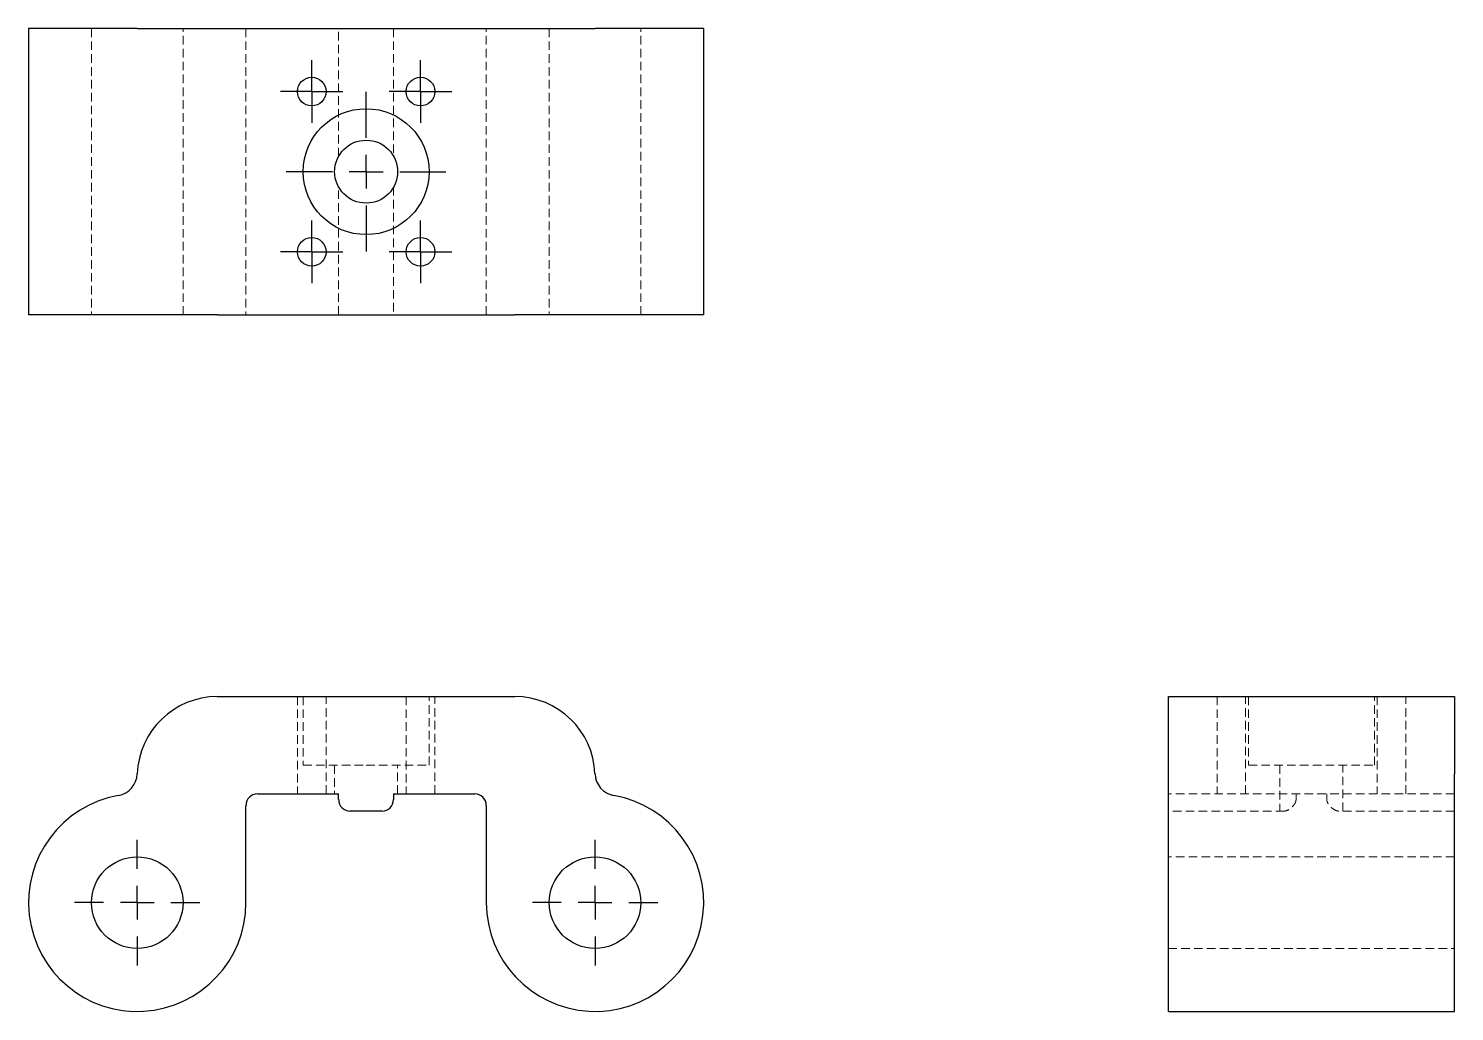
# Model space of a CAD drawing. Header units: millimetres. Extents: x 33 to 244, y 34 to 179.
import ezdxf

# ---------------------------------------------------------------- set-up
doc = ezdxf.new("R2010")
doc.units = ezdxf.units.MM
doc.linetypes.add('HIDDEN', pattern=[1.905, 1.27, -0.635])
doc.layers.add('10', color=7, linetype='Continuous')

# ---------------------------------------------------------------- blocks, each defined once
blk = doc.blocks.new('SW_CENTERMARKSYMBOL_0')
at = {"layer": '10', "color": 0}
for p, q in [((0, 5), (0, 9.28)), ((0, 0), (0, 2.5)), ((-5, 0), (-9.28, 0)), ((0, 0), (-2.5, 0)), ((0, 0), (0, -2.5)), ((0, 0), (2.5, 0)), ((5, 0), (9.28, 0)), ((0, -5), (0, -9.28))]:
    blk.add_line(p, q, dxfattribs=at)
blk = doc.blocks.new('SW_CENTERMARKSYMBOL_1')
at = {"layer": '10', "color": 0}
for p, q in [((0, 5), (0, 9.28)), ((0, 0), (0, 2.5)), ((-5, 0), (-9.28, 0)), ((0, 0), (-2.5, 0)), ((0, 0), (0, -2.5)), ((0, 0), (2.5, 0)), ((5, 0), (9.28, 0)), ((0, -5), (0, -9.28))]:
    blk.add_line(p, q, dxfattribs=at)
blk = doc.blocks.new('SW_CENTERMARKSYMBOL_2')
at = {"layer": '10', "color": 0}
for p, q in [((0, 5), (0, 11.82)), ((0, 0), (0, 2.5)), ((-5, 0), (-11.82, 0)), ((0, 0), (-2.5, 0)), ((0, 0), (0, -2.5)), ((0, 0), (2.5, 0)), ((5, 0), (11.82, 0)), ((0, -5), (0, -11.82))]:
    blk.add_line(p, q, dxfattribs=at)
blk = doc.blocks.new('SW_CENTERMARKSYMBOL_3')
at = {"layer": '10', "color": 0}
for p, q in [((0, 2.5), (0, 4.62)), ((0, 0), (0, 2.5)), ((-2.5, 0), (-4.62, 0)), ((0, 0), (-2.5, 0)), ((0, 0), (0, -2.5)), ((0, 0), (2.5, 0)), ((2.5, 0), (4.62, 0)), ((0, -2.5), (0, -4.62))]:
    blk.add_line(p, q, dxfattribs=at)
blk = doc.blocks.new('SW_CENTERMARKSYMBOL_4')
at = {"layer": '10', "color": 0}
for p, q in [((0, 2.5), (0, 4.62)), ((0, 0), (0, 2.5)), ((-2.5, 0), (-4.62, 0)), ((0, 0), (-2.5, 0)), ((0, 0), (0, -2.5)), ((0, 0), (2.5, 0)), ((2.5, 0), (4.62, 0)), ((0, -2.5), (0, -4.62))]:
    blk.add_line(p, q, dxfattribs=at)
blk = doc.blocks.new('SW_CENTERMARKSYMBOL_5')
at = {"layer": '10', "color": 0}
for p, q in [((0, 2.5), (0, 4.62)), ((0, 0), (0, 2.5)), ((-2.5, 0), (-4.62, 0)), ((0, 0), (-2.5, 0)), ((0, 0), (0, -2.5)), ((0, 0), (2.5, 0)), ((2.5, 0), (4.62, 0)), ((0, -2.5), (0, -4.62))]:
    blk.add_line(p, q, dxfattribs=at)
blk = doc.blocks.new('SW_CENTERMARKSYMBOL_6')
at = {"layer": '10', "color": 0}
for p, q in [((0, 2.5), (0, 4.62)), ((0, 0), (0, 2.5)), ((-2.5, 0), (-4.62, 0)), ((0, 0), (-2.5, 0)), ((0, 0), (0, -2.5)), ((0, 0), (2.5, 0)), ((2.5, 0), (4.62, 0)), ((0, -2.5), (0, -4.62))]:
    blk.add_line(p, q, dxfattribs=at)

msp = doc.modelspace()

# ---------------------------------------------------------------- linework, layer by layer
at = {"color": 7, "linetype": 'Continuous', "lineweight": 25}
for p, q in [((33, 179.19), (33, 136.81)), ((46.3, 179.19), (33, 179.19)), ((49.1, 179.19), (46.3, 179.19)), ((49.1, 179.19), (60.96, 179.19)), ((60.96, 179.19), (105.04, 179.19)), ((105.04, 179.19), (116.9, 179.19)), ((119.7, 179.19), (116.9, 179.19)), ((133, 179.19), (119.7, 179.19)), ((133, 136.81), (133, 179.19)), ((46.3, 136.81), (33, 136.81)), ((49.1, 136.81), (46.3, 136.81)), ((60.96, 136.81), (49.1, 136.81)), ((60.96, 136.81), (105.04, 136.81)), ((116.9, 136.81), (105.04, 136.81)), ((119.7, 136.81), (116.9, 136.81)), ((133, 136.81), (119.7, 136.81)), ((60.96, 80.31), (105.04, 80.31)), ((201.81, 80.31), (244.19, 80.31)), ((201.81, 68.87), (201.81, 80.31)), ((244.19, 80.31), (244.19, 68.87)), ((201.81, 65.65), (201.81, 68.87)), ((244.19, 65.65), (244.19, 68.87)), ((66.9, 65.9), (78.93, 65.9)), ((78.93, 65.05), (78.93, 65.9)), ((87.07, 65.9), (87.07, 65.05)), ((87.07, 65.9), (99.1, 65.9)), ((201.81, 33.69), (201.81, 65.65)), ((244.19, 33.69), (244.19, 65.65)), ((65.2, 49.8), (65.2, 64.2)), ((85.37, 63.36), (80.63, 63.36)), ((100.8, 64.2), (100.8, 49.8)), ((201.81, 33.69), (244.19, 33.69))]:
    msp.add_line(p, q, dxfattribs=at)
at = {"color": 7, "linetype": 'HIDDEN', "lineweight": 18}
for p, q in [((42.32, 179.19), (42.32, 136.81)), ((55.88, 136.81), (55.88, 179.19)), ((65.2, 179.19), (65.2, 136.81)), ((78.93, 160.28), (78.93, 179.19)), ((87.07, 179.19), (87.07, 160.28)), ((100.8, 136.81), (100.8, 179.19)), ((110.12, 179.19), (110.12, 136.81)), ((123.68, 136.81), (123.68, 179.19)), ((78.93, 136.81), (78.93, 155.72)), ((87.07, 155.72), (87.07, 136.81)), ((72.83, 80.31), (72.83, 65.9)), ((73.68, 80.31), (73.68, 70.14)), ((77.07, 65.9), (77.07, 80.31)), ((88.93, 80.31), (88.93, 65.9)), ((92.32, 70.14), (92.32, 80.31)), ((93.17, 65.9), (93.17, 80.31)), ((209.02, 80.31), (209.02, 65.9)), ((213.25, 65.9), (213.25, 80.31)), ((213.68, 80.31), (213.68, 70.14)), ((232.32, 70.14), (232.32, 80.31)), ((232.75, 80.31), (232.75, 65.9)), ((236.98, 65.9), (236.98, 80.31)), ((73.68, 70.14), (83, 70.14)), ((78.34, 70.14), (78.34, 65.9)), ((83, 70.14), (92.32, 70.14)), ((87.66, 65.9), (87.66, 70.14)), ((213.68, 70.14), (232.32, 70.14)), ((218.34, 70.14), (218.34, 63.36)), ((227.66, 63.36), (227.66, 70.14)), ((244.19, 65.9), (201.81, 65.9)), ((220.72, 65.9), (220.72, 65.05)), ((225.28, 65.05), (225.28, 65.9)), ((218.99, 63.36), (201.81, 63.36)), ((244.19, 63.36), (227.01, 63.36)), ((244.19, 56.58), (201.81, 56.58)), ((201.81, 43.02), (244.19, 43.02))]:
    msp.add_line(p, q, dxfattribs=at)
at = {"color": 7, "linetype": 'Continuous', "lineweight": 25}
for centre, radius in [((74.95, 169.86), 2.12), ((91.05, 169.86), 2.12), ((83, 158), 9.32), ((83, 158), 4.66), ((74.95, 146.14), 2.12), ((91.05, 146.14), 2.12), ((49.1, 49.8), 6.78), ((116.9, 49.8), 6.78)]:
    msp.add_circle(centre, radius, dxfattribs=at)
for centre, radius, start, end in [((60.96, 68.44), 11.86, 90, 177.9321), ((105.04, 68.44), 11.86, 2.0679, 90), ((45.71, 68.99), 3.39, 280.0154, 357.9321), ((120.29, 68.99), 3.39, 182.0679, 259.9846), ((49.1, 49.8), 16.1, 100.0154, 0), ((66.9, 64.2), 1.69, 90, 180), ((99.1, 64.2), 1.69, 0, 90), ((116.9, 49.8), 16.1, 180, 79.9846), ((80.63, 65.05), 1.69, 180, 270), ((85.37, 65.05), 1.69, 270, 0)]:
    msp.add_arc(centre, radius, start, end, dxfattribs=at)
at = {"color": 7, "linetype": 'HIDDEN', "lineweight": 18}
for points, knots in [([(220.72, 65.05), (220.72, 64.91), (220.69, 64.78), (220.6, 64.54), (220.53, 64.43), (220.38, 64.22), (220.3, 64.13), (220.13, 63.96), (220.05, 63.88), (219.79, 63.67), (219.61, 63.56), (219.28, 63.4), (219.13, 63.36), (218.99, 63.36)], [0, 0, 0, 0, 0.125, 0.125, 0.25, 0.25, 0.375, 0.375, 0.5, 0.5, 0.75, 0.75, 1, 1, 1, 1]), ([(227.01, 63.36), (226.87, 63.36), (226.72, 63.4), (226.39, 63.56), (226.21, 63.67), (225.96, 63.88), (225.87, 63.96), (225.7, 64.13), (225.62, 64.22), (225.47, 64.43), (225.41, 64.54), (225.31, 64.78), (225.28, 64.91), (225.28, 65.05)], [0, 0, 0, 0, 0.25, 0.25, 0.5, 0.5, 0.625, 0.625, 0.75, 0.75, 0.875, 0.875, 1, 1, 1, 1])]:
    msp.add_open_spline(points, degree=3, knots=knots, dxfattribs=at)

# ---------------------------------------------------------------- block references
at = {"layer": '10'}
for name, p in [('SW_CENTERMARKSYMBOL_6', (74.95, 169.86)), ('SW_CENTERMARKSYMBOL_5', (91.05, 169.86)), ('SW_CENTERMARKSYMBOL_2', (83, 158)), ('SW_CENTERMARKSYMBOL_4', (74.95, 146.14)), ('SW_CENTERMARKSYMBOL_3', (91.05, 146.14)), ('SW_CENTERMARKSYMBOL_1', (49.1, 49.8)), ('SW_CENTERMARKSYMBOL_0', (116.9, 49.8))]:
    msp.add_blockref(name, p, dxfattribs=at)

doc.saveas('drawing.dxf')
